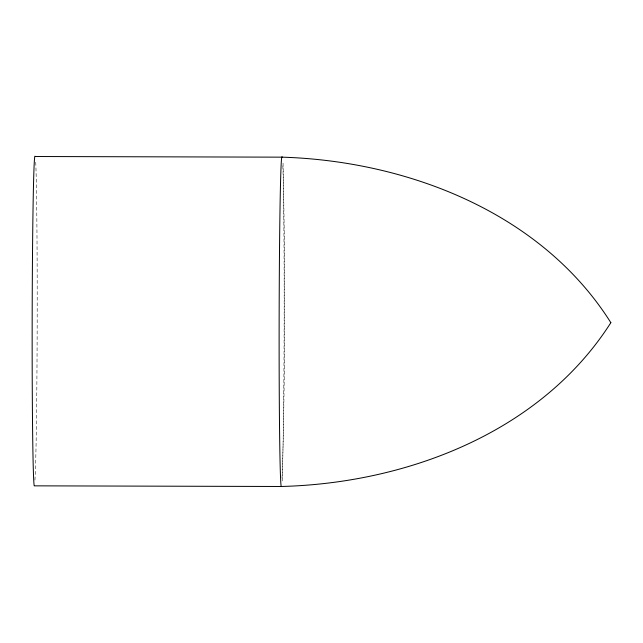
<?xml version="1.0" encoding="UTF-8"?>
<svg xmlns="http://www.w3.org/2000/svg" width="643" height="643" viewBox="0 0 643 643"><rect width="100%" height="100%" fill="white"/><g stroke="black" fill="none" stroke-linecap="round" stroke-linejoin="round"><path stroke-width="0.48" stroke-dasharray="3.21 2.41" d="M282.197 480.988C285.138 374.998 285.396 268.887 283.033 162.88M35.735 162.237A164.664 2.5 -89.9 0 1 37.173 321.613A164.664 2.5 -89.9 0 1 34.899 480.345M282.848 165.814A164.664 2.5 -89.9 0 1 284.142 322.256A164.664 2.5 -89.9 0 1 282.02 478.103"/><path stroke-width="0.96" d="M282.406 157.157L35.108 156.514A164.664 2.5 -89.9 0 0 32.174 320.744A164.664 2.5 -89.9 0 0 34.24 485.843L281.538 486.486M610.85 322.673C541.004 432.313 406.882 483.247 281.208 486.486A164.664 2.5 -89.9 0 1 279.142 321.387A164.664 2.5 -89.9 0 1 282.076 157.157C407.726 161.047 541.583 212.664 610.85 322.673"/></g></svg>
